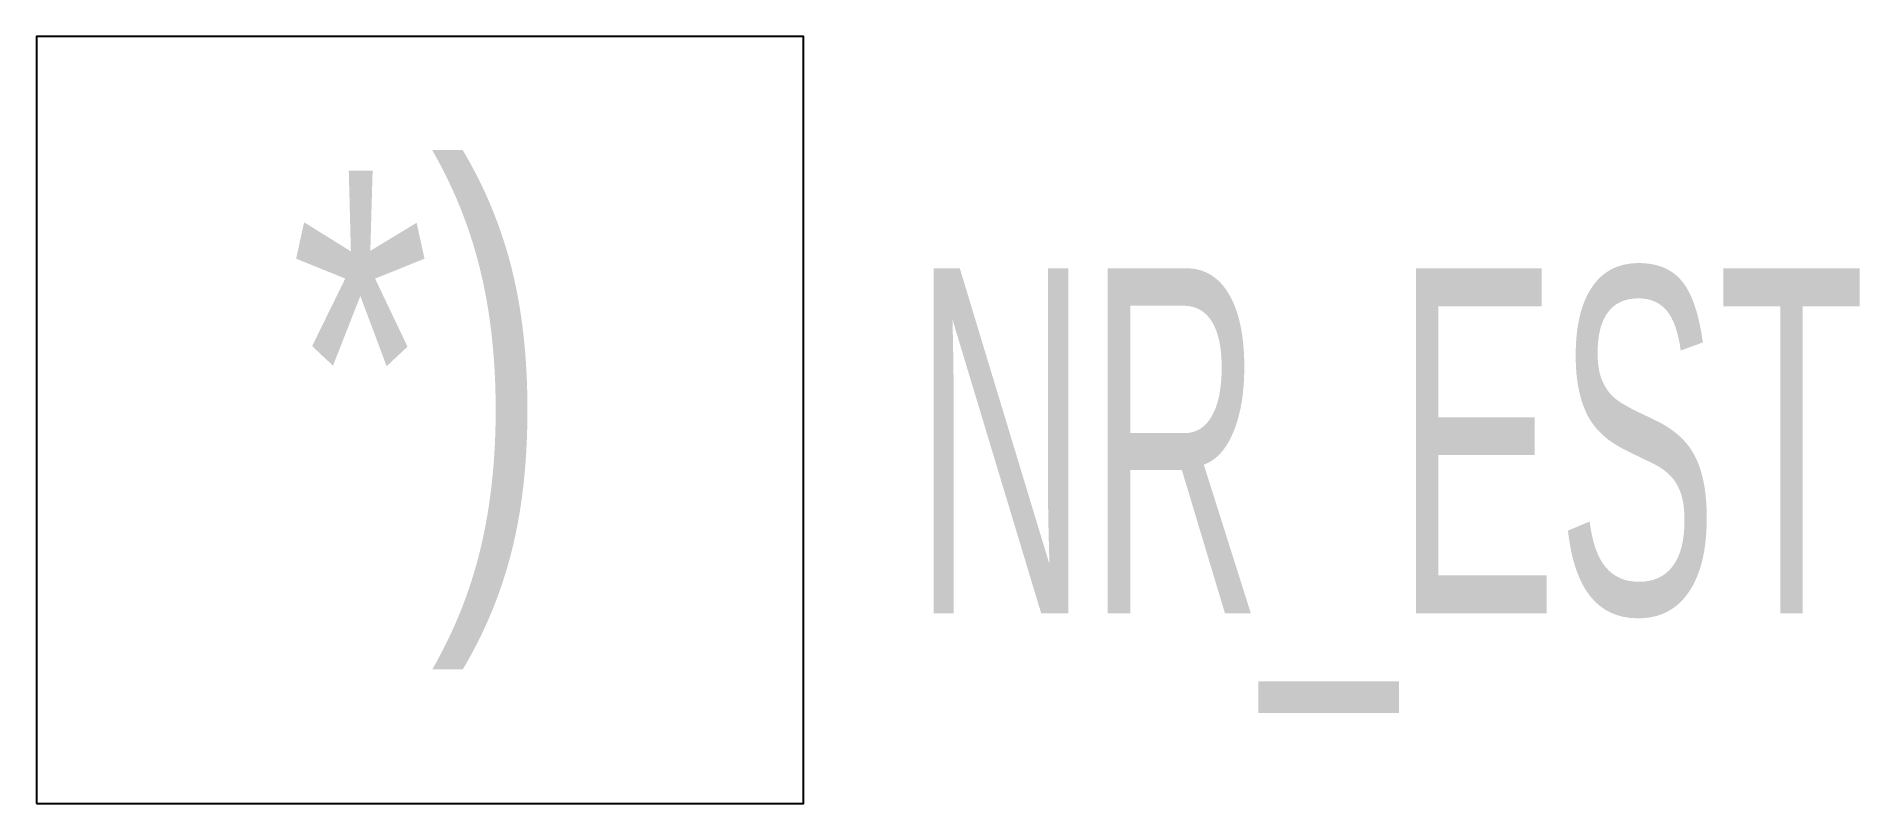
# Model space of a CAD drawing. Header units: millimetres. Extents: x 0 to 951, y 0 to 400.
import ezdxf

# ---------------------------------------------------------------- set-up
doc = ezdxf.new("R2010")
doc.units = ezdxf.units.MM
doc.header["$LTSCALE"] = 0.25
doc.layers.get('0').update_dxf_attribs({"color": 252})
doc.styles.add('Opisest3', font='arial.ttf', dxfattribs={"width": 0.5})
doc.styles.get("Standard").update_dxf_attribs({"font": 'PM_SMPLX.shx'})

msp = doc.modelspace()

# ---------------------------------------------------------------- linework, layer by layer
msp.add_lwpolyline([(0, 0), (400, 0), (400, 400), (0, 400)], close=True)

# ---------------------------------------------------------------- texts
at = {"insert": (200, 200), "char_height": 200, "width": 400, "attachment_point": 5}
msp.add_mtext('\\W0.7;*)', dxfattribs=at)
at = {"style": 'Opisest3', "width": 0.5, "flags": 9}
msp.add_attdef('NR_EST', (457.47, 99.14), 'xx', height=180, dxfattribs=at)

doc.saveas('drawing.dxf')
